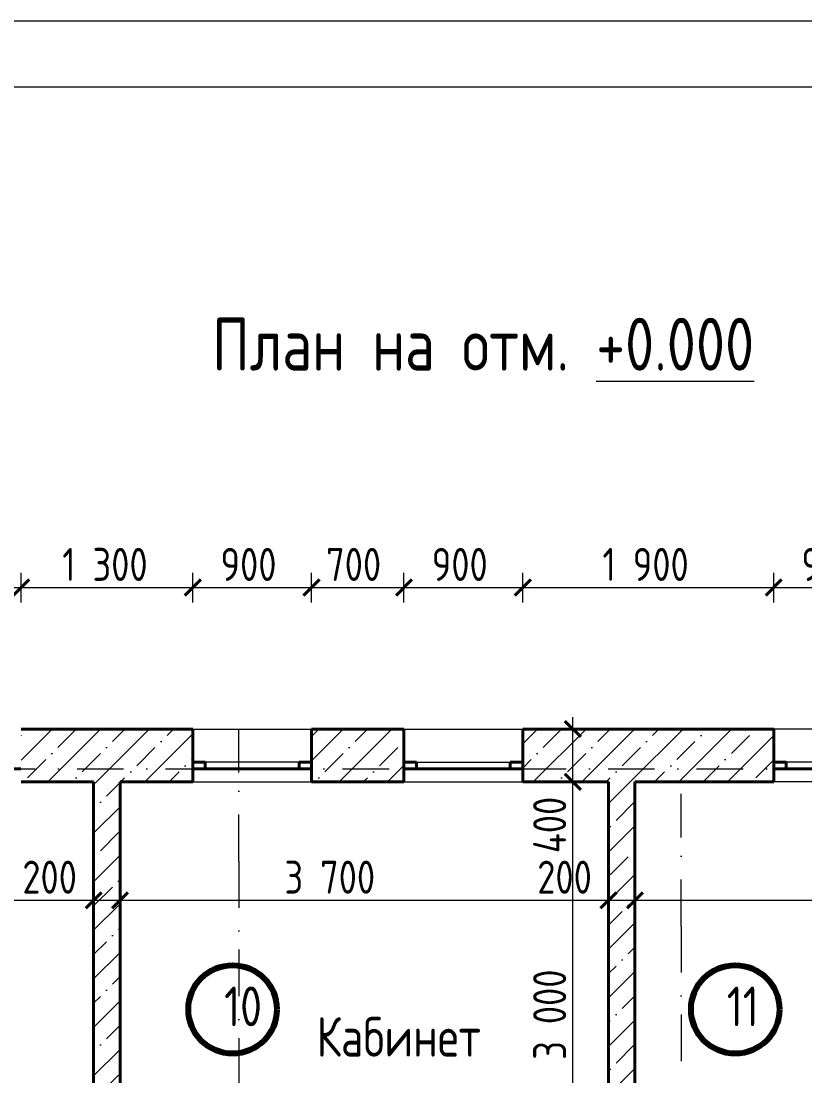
# Model space of a CAD drawing. Header units: feet. Extents: x -10410 to 374725, y -46422 to 88923.
# Drawn here: x 3950 to 9887, y 7073 to 15062 of the extents above; entities that cross this region are included whole.
import ezdxf
from ezdxf.enums import TextEntityAlignment as Align

# ---------------------------------------------------------------- set-up
doc = ezdxf.new("R2010")
doc.units = ezdxf.units.FT
doc.header["$MEASUREMENT"] = 0
doc.set_wipeout_variables(frame=1)
doc.linetypes.add('Wipeout_Contour', pattern=[1000, 0, -1000])
doc.linetypes.add('Штрихпунктирная', pattern=[670.277762, 352.777767, -176.388884, 0, -141.111112])
for name, color, linetype, lineweight in [('82323000_Ном._пера__1', 7, 'Continuous', 20), ('Аннотация - Общий_Ном._пера__41', 7, 'Continuous', 80), ('Конструктив - Перекрытия_Ном._пера__21', 7, 'Continuous', 40), ('Конструктив - Стены Несущие_Ном._пера__21', 7, 'Continuous', 40), ('Маркер - Оси_Ном._пера__1', 7, 'Continuous', 20), ('Окна ArchiCAD_Ном._пера__120', 7, 'Continuous', 5), ('Окна ArchiCAD_Ном._пера__21', 7, 'Continuous', 40), ('Размер - Общий_Ном._пера__120', 7, 'Continuous', 5), ('Размер - Общий_Ном._пера__21', 7, 'Continuous', 40), ('Элемент Модели - Оси_Ном._пера__1', 7, 'Continuous', 20)]:
    doc.layers.add(name, color=color, linetype=linetype, lineweight=lineweight)
for name, color, linetype in [('Конструктив - Перекрытия', 7, 'Continuous'), ('Конструктив - Стены Несущие', 7, 'Continuous'), ('Окна ArchiCAD', 7, 'Continuous'), ('Размер - Общий', 7, 'Continuous'), ('Элемент Модели - Оси', 7, 'Continuous')]:
    doc.layers.add(name, color=color, linetype=linetype)
doc.layers.add('Конструктив - Стены Несущие_Ном._пера__170', color=7, linetype='Continuous', lineweight=5, true_color=0x9f9f00)
doc.layers.add('Элемент Модели - Оси_Ном._пера__94', color=7, linetype='Continuous', lineweight=5, true_color=0xdc4f00)
doc.styles.add('СГЕНЕРИР_СТИЛЬ_1', font='arial.ttf')
doc.styles.add('СГЕНЕРИР_СТИЛЬ_2', font='CS_Gost2304.shx')
doc.styles.add('СГЕНЕРИР_СТИЛЬ_3', font='CS_Gost2304.shx')
doc.dimstyles.new('СГЕНЕРИР_СТИЛЬ__1', dxfattribs={"dimtxt": 250, "dimasz": 114, "dimexe": 0.18, "dimexo": 0, "dimgap": 0.09, "dimtad": 1, "dimtih": 1, "dimtoh": 1, "dimdec": 0, "dimzin": 0, "dimdsep": 46, "dimtxsty": 'СГЕНЕРИР_СТИЛЬ_2', "dimblk": 'ARROWHEAD_6', "dimblk1": 'ARROWHEAD_6', "dimblk2": 'ARROWHEAD_6', "dimcen": 0.09, "dimclrd": 7, "dimclre": 7, "dimclrt": 7, "dimazin": 0, "dimtfac": 1, "dimtdec": 4, "dimtmove": 0, "dimatfit": 3, "dimfxl": 1, "dimtolj": 1, "dimtzin": 0, "dimarcsym": 0})
doc.dimstyles.new('СГЕНЕРИР_СТИЛЬ__2', dxfattribs={"dimtxt": 250, "dimasz": 114, "dimexe": 0.18, "dimexo": 0, "dimgap": 0.09, "dimtad": 1, "dimdec": 0, "dimzin": 0, "dimdsep": 46, "dimtxsty": 'СГЕНЕРИР_СТИЛЬ_2', "dimblk": 'ARROWHEAD_6', "dimblk1": 'ARROWHEAD_6', "dimblk2": 'ARROWHEAD_6', "dimcen": 0.09, "dimclrd": 7, "dimclre": 7, "dimclrt": 7, "dimazin": 0, "dimtfac": 1, "dimtdec": 4, "dimtmove": 0, "dimatfit": 3, "dimfxl": 1, "dimtolj": 1, "dimtzin": 0, "dimarcsym": 0})
pattern_1 = [(45, (0, 0), (-183.848, 183.848), []), (45, (-91.92, 91.92), (-183.848, 183.848), [195, -65, 0, -65])]

# ---------------------------------------------------------------- blocks, each defined once
blk = doc.blocks.new('Перекрытие_11', base_point=(0, 3250))
at = {"layer": 'Конструктив - Перекрытия_Ном._пера__21', "linetype": 'Continuous', "flags": 128}
blk.add_lwpolyline([(0, 3250), (349.5, 3250), (349.5, 6200), (0, 6200), (0, 9400), (14400, 9400), (14400, 6200), (14005.7, 6200), (14005.7, 3250), (14400, 3250), (14400, 0), (8689.2, 0), (8689.2, -1641.6), (5700.8, -1641.6), (5700.8, 0), (0, 0)], close=True, dxfattribs=at)
blk = doc.blocks.new('Окно 18_3')
at = {"layer": 'Окна ArchiCAD_Ном._пера__120', "linetype": 'Continuous'}
for p, q in [((-450, 250), (450, 250)), ((-355, 0), (355, 0)), ((355, -50), (-355, -50)), ((-450, -150), (450, -150))]:
    blk.add_line(p, q, dxfattribs=at)
at = {"layer": 'Окна ArchiCAD_Ном._пера__21', "linetype": 'Continuous'}
for p, q in [((-450, 0), (-355, 0)), ((-450, -50), (-450, 0)), ((-355, 0), (-355, -50)), ((355, -50), (355, 0)), ((355, 0), (450, 0)), ((450, -50), (450, 0)), ((-355, -50), (-450, -50)), ((450, -50), (355, -50))]:
    blk.add_line(p, q, dxfattribs=at)
blk = doc.blocks.new('Окно 18')
at = {"layer": 'Окна ArchiCAD_Ном._пера__120', "linetype": 'Continuous'}
for p, q in [((-450, 100), (450, 100)), ((-355, 0), (355, 0)), ((355, -50), (-355, -50)), ((-450, -300), (450, -300))]:
    blk.add_line(p, q, dxfattribs=at)
at = {"layer": 'Окна ArchiCAD_Ном._пера__21', "linetype": 'Continuous'}
for p, q in [((-450, 0), (-355, 0)), ((-450, 0), (-450, -50)), ((-355, 0), (-355, -50)), ((355, -50), (355, 0)), ((355, 0), (450, 0)), ((450, 0), (450, -50)), ((-355, -50), (-450, -50)), ((450, -50), (355, -50))]:
    blk.add_line(p, q, dxfattribs=at)
blk = doc.blocks.new('Стена_5', base_point=(14400, 9400))
at = {"color": 254, "linetype": 'Wipeout_Contour', "lineweight": 0, "ltscale": 84301.972733}
blk.add_wipeout([(3950, 9450), (3950, 9400), (3950, 9300), (5250.3, 9300), (5250.3, 9400), (5250.3, 9450), (5250.3, 9700), (3950, 9700)], dxfattribs=at).dxf.layer = 'Конструктив - Стены Несущие'
at = {"color": 254, "linetype": 'Wipeout_Contour', "lineweight": 0, "ltscale": 91871.804434}
blk.add_wipeout([(6150.3, 9450), (6150.3, 9400), (6150.3, 9300), (6850.4, 9300), (6850.4, 9400), (6850.4, 9450), (6850.4, 9700), (6150.3, 9700)], dxfattribs=at).dxf.layer = 'Конструктив - Стены Несущие'
at = {"color": 254, "linetype": 'Wipeout_Contour', "lineweight": 0, "ltscale": 102991.611007}
blk.add_wipeout([(7750.4, 9450), (7750.4, 9400), (7750.4, 9300), (9650.9, 9300), (9650.9, 9400), (9650.9, 9450), (9650.9, 9700), (7750.4, 9700)], dxfattribs=at).dxf.layer = 'Конструктив - Стены Несущие'
at = {"layer": 'Конструктив - Стены Несущие_Ном._пера__170', "linetype": 'Continuous'}
h = blk.add_hatch(dxfattribs=at)
h.set_pattern_fill('ЖЕЛЕЗОБЕТОН', color=256, style=0, pattern_type=2)
h.set_pattern_definition(pattern_1)
h.paths.add_polyline_path([(3950, 9450), (3950, 9400), (3950, 9300), (5250.3, 9300), (5250.3, 9400), (5250.3, 9450), (5250.3, 9700), (3950, 9700)])
h = blk.add_hatch(dxfattribs=at)
h.set_pattern_fill('ЖЕЛЕЗОБЕТОН', color=256, style=0, pattern_type=2)
h.set_pattern_definition(pattern_1)
h.paths.add_polyline_path([(6150.3, 9450), (6150.3, 9400), (6150.3, 9300), (6850.4, 9300), (6850.4, 9400), (6850.4, 9450), (6850.4, 9700), (6150.3, 9700)])
h = blk.add_hatch(dxfattribs=at)
h.set_pattern_fill('ЖЕЛЕЗОБЕТОН', color=256, style=0, pattern_type=2)
h.set_pattern_definition(pattern_1)
h.paths.add_polyline_path([(7750.4, 9450), (7750.4, 9400), (7750.4, 9300), (9650.9, 9300), (9650.9, 9400), (9650.9, 9450), (9650.9, 9700), (7750.4, 9700)])
at = {"layer": 'Конструктив - Стены Несущие_Ном._пера__21', "linetype": 'Continuous'}
for p, q in [((5250.3, 9450), (5250.3, 9700)), ((6150.3, 9450), (6150.3, 9700)), ((6850.4, 9450), (6850.4, 9700)), ((7750.4, 9450), (7750.4, 9700)), ((9650.9, 9450), (9650.9, 9700)), ((5250.3, 9400), (5250.3, 9450)), ((6150.3, 9400), (6150.3, 9450)), ((6850.4, 9400), (6850.4, 9450)), ((7750.4, 9400), (7750.4, 9450)), ((9650.9, 9400), (9650.9, 9450)), ((5250.3, 9300), (5250.3, 9400)), ((6150.3, 9300), (6150.3, 9400)), ((6850.4, 9300), (6850.4, 9400)), ((7750.4, 9300), (7750.4, 9400)), ((9650.9, 9300), (9650.9, 9400))]:
    blk.add_line(p, q, dxfattribs=at)
at = {"layer": 'Конструктив - Стены Несущие_Ном._пера__21', "linetype": 'Continuous', "flags": 128}
for points in [[(5250.3, 9700), (3950, 9700)], [(6850.4, 9700), (6150.3, 9700)], [(9650.9, 9700), (7750.4, 9700)], [(3950, 9300), (4499.5, 9300)], [(4699.5, 9300), (5250.3, 9300)], [(6150.3, 9300), (6850.4, 9300)], [(7750.4, 9300), (8399.8, 9300)], [(8599.8, 9300), (9650.9, 9300)]]:
    blk.add_lwpolyline(points, dxfattribs=at)
at = {"layer": 'Окна ArchiCAD', "color": 21, "linetype": 'Continuous', "lineweight": 30, "true_color": 0xff9955, "xscale": -1, "zscale": 1000, "rotation": 180}
blk.add_blockref('Окно 18', (5700.3, 9400), dxfattribs=at)
at = {"layer": 'Окна ArchiCAD', "color": 21, "linetype": 'Continuous', "lineweight": 30, "true_color": 0xff9955, "zscale": 1000}
blk.add_blockref('Окно 18_3', (7300.4, 9450), dxfattribs=at)
at = {"layer": 'Окна ArchiCAD', "color": 21, "linetype": 'Continuous', "lineweight": 30, "true_color": 0xff9955, "xscale": -1, "zscale": 1000}
blk.add_blockref('Окно 18_3', (10100.9, 9450), dxfattribs=at)
blk = doc.blocks.new('Стена_17', base_point=(4599.5, 6200))
at = {"color": 254, "linetype": 'Wipeout_Contour', "lineweight": 0, "ltscale": 36352.726674}
blk.add_wipeout([(4699.5, 6300), (4699.5, 9300), (4499.5, 9300), (4499.5, 6300)], dxfattribs=at).dxf.layer = 'Конструктив - Стены Несущие'
at = {"layer": 'Конструктив - Стены Несущие_Ном._пера__170', "linetype": 'Continuous'}
h = blk.add_hatch(dxfattribs=at)
h.set_pattern_fill('ЖЕЛЕЗОБЕТОН', color=256, style=0, pattern_type=2)
h.set_pattern_definition(pattern_1)
h.paths.add_polyline_path([(4699.5, 6300), (4699.5, 9300), (4499.5, 9300), (4499.5, 6300)])
at = {"layer": 'Конструктив - Стены Несущие_Ном._пера__21', "linetype": 'Continuous', "flags": 128}
for points in [[(4499.5, 9300), (4499.5, 6300)], [(4699.5, 6300), (4699.5, 9300)]]:
    blk.add_lwpolyline(points, dxfattribs=at)
blk = doc.blocks.new('Стена_28', base_point=(8399.8, 6200))
at = {"color": 254, "linetype": 'Wipeout_Contour', "lineweight": 0, "ltscale": 46358.811641}
blk.add_wipeout([(8599.8, 6300), (8599.8, 9300), (8399.8, 9300), (8399.8, 6300)], dxfattribs=at).dxf.layer = 'Конструктив - Стены Несущие'
at = {"layer": 'Конструктив - Стены Несущие_Ном._пера__170', "linetype": 'Continuous'}
h = blk.add_hatch(dxfattribs=at)
h.set_pattern_fill('ЖЕЛЕЗОБЕТОН', color=256, style=0, pattern_type=2)
h.set_pattern_definition(pattern_1)
h.paths.add_polyline_path([(8599.8, 6300), (8599.8, 9300), (8399.8, 9300), (8399.8, 6300)])
at = {"layer": 'Конструктив - Стены Несущие_Ном._пера__21', "linetype": 'Continuous', "flags": 128}
for points in [[(8399.8, 9300), (8399.8, 6300)], [(8599.8, 6300), (8599.8, 9300)]]:
    blk.add_lwpolyline(points, dxfattribs=at)
blk = doc.blocks.new('Стандартный Маркер Сетки')
at = {"layer": 'Элемент Модели - Оси_Ном._пера__94', "linetype": 'Штрихпунктирная'}
blk.add_line((1000, 0), (17400, 0), dxfattribs=at)
at = {"layer": 'Элемент Модели - Оси_Ном._пера__1', "style": 'СГЕНЕРИР_СТИЛЬ_1'}
blk.add_attdef('AC_MarkerText_1', text='', height=350, dxfattribs=at).set_placement((-500, 20.0005), align=Align.MIDDLE_CENTER)
blk = doc.blocks.new('Стандартный Маркер Сетки_4')
at = {"layer": 'Элемент Модели - Оси_Ном._пера__94', "linetype": 'Штрихпунктирная'}
for q in [(0, 0), (15660.8, 0)]:
    blk.add_line((1000, 0), q, dxfattribs=at)
at = {"layer": 'Элемент Модели - Оси_Ном._пера__1', "style": 'СГЕНЕРИР_СТИЛЬ_1'}
blk.add_attdef('AC_MarkerText_1', text='', height=350, rotation=90, dxfattribs=at).set_placement((17160.8, 20), align=Align.MIDDLE_CENTER)
blk = doc.blocks.new('Стандартный Маркер Сетки_3')
at = {"layer": 'Элемент Модели - Оси_Ном._пера__94', "linetype": 'Штрихпунктирная'}
for q in [(0, 0), (15413.8, 0)]:
    blk.add_line((1000, 0), q, dxfattribs=at)
at = {"layer": 'Элемент Модели - Оси_Ном._пера__1', "style": 'СГЕНЕРИР_СТИЛЬ_1'}
blk.add_attdef('AC_MarkerText_1', text='', height=350, rotation=90, dxfattribs=at).set_placement((16913.8, 20), align=Align.MIDDLE_CENTER)
blk = doc.blocks.new('*D372')
at = {"layer": 'Размер - Общий_Ном._пера__120', "linetype": 'Continuous', "transparency": 16777216}
for p, q in [((2678.6, 9300), (2453.6, 9300)), ((2566.1, 6300), (2566.1, 9300)), ((2678.6, 6300), (2453.6, 6300))]:
    blk.add_line(p, q, dxfattribs=at)
at = {"layer": 'Размер - Общий_Ном._пера__21', "linetype": 'Continuous', "transparency": 16777216}
for p, q in [((2506.1, 9360), (2626.1, 9240)), ((2506.1, 6360), (2626.1, 6240))]:
    blk.add_line(p, q, dxfattribs=at)
at = {"layer": 'Размер - Общий_Ном._пера__120', "transparency": 16777216, "char_height": 250, "attachment_point": 7, "rotation": 90, "style": 'СГЕНЕРИР_СТИЛЬ_2'}
for s, insert in [('\\A1;{\\FCS_Gost2304.shx|c204;400}', (2516.1, 8760)), ('\\A1;{\\FCS_Gost2304.shx|c204;3\xa0000}', (2516.1, 7435.2)), ('\\A1;{\\FCS_Gost2304.shx|c204;200}', (2516.1, 6360))]:
    blk.add_mtext(s, dxfattribs=dict(at, insert=insert))
blk = doc.blocks.new('ARROWHEAD_6')
at = {"color": 0, "linetype": 'Continuous', "lineweight": 0}
for p, q in [((0, 0), (-1, 0)), ((-0.5, -0.5), (0.5, 0.5))]:
    blk.add_line(p, q, dxfattribs=at)
blk = doc.blocks.new('*D373')
at = {"layer": 'Размер - Общий_Ном._пера__120', "linetype": 'Continuous', "transparency": 16777216}
for p, q in [((2566.1, 9700), (2566.1, 9790)), ((2678.6, 9700), (2453.6, 9700)), ((2566.1, 9300), (2566.1, 9700)), ((2678.6, 9300), (2453.6, 9300))]:
    blk.add_line(p, q, dxfattribs=at)
at = {"layer": 'Размер - Общий_Ном._пера__21', "linetype": 'Continuous', "transparency": 16777216}
for p, q in [((2626.1, 9640), (2506.1, 9760)), ((2506.1, 9360), (2626.1, 9240))]:
    blk.add_line(p, q, dxfattribs=at)
blk = doc.blocks.new('*D386')
at = {"layer": 'Размер - Общий_Ном._пера__120', "linetype": 'Continuous', "transparency": 16777216}
for p, q in [((10796.1, 9300), (10571.1, 9300)), ((10683.6, 6300), (10683.6, 9300)), ((10796.1, 6300), (10571.1, 6300))]:
    blk.add_line(p, q, dxfattribs=at)
at = {"layer": 'Размер - Общий_Ном._пера__21', "linetype": 'Continuous', "transparency": 16777216}
for p, q in [((10623.6, 9360), (10743.6, 9240)), ((10623.6, 6360), (10743.6, 6240))]:
    blk.add_line(p, q, dxfattribs=at)
at = {"layer": 'Размер - Общий_Ном._пера__120', "transparency": 16777216, "char_height": 250, "attachment_point": 7, "rotation": 90, "style": 'СГЕНЕРИР_СТИЛЬ_2'}
for s, insert in [('\\A1;{\\FCS_Gost2304.shx|c204;400}', (10633.6, 8760)), ('\\A1;{\\FCS_Gost2304.shx|c204;3\xa0000}', (10633.6, 7435.2)), ('\\A1;{\\FCS_Gost2304.shx|c204;200}', (10633.6, 6360))]:
    blk.add_mtext(s, dxfattribs=dict(at, insert=insert))
blk = doc.blocks.new('*D387')
at = {"layer": 'Размер - Общий_Ном._пера__120', "linetype": 'Continuous', "transparency": 16777216}
for p, q in [((10683.6, 9700), (10683.6, 9790)), ((10796.1, 9700), (10571.1, 9700)), ((10683.6, 9300), (10683.6, 9700)), ((10796.1, 9300), (10571.1, 9300))]:
    blk.add_line(p, q, dxfattribs=at)
at = {"layer": 'Размер - Общий_Ном._пера__21', "linetype": 'Continuous', "transparency": 16777216}
for p, q in [((10743.6, 9640), (10623.6, 9760)), ((10623.6, 9360), (10743.6, 9240))]:
    blk.add_line(p, q, dxfattribs=at)
blk = doc.blocks.new('*D391')
at = {"layer": 'Размер - Общий_Ном._пера__120', "linetype": 'Continuous', "transparency": 16777216}
for p, q in [((3050, 10659.2), (3050, 10884.2)), ((3950, 10659.2), (3950, 10884.2)), ((3050, 10771.7), (3950, 10771.7))]:
    blk.add_line(p, q, dxfattribs=at)
at = {"layer": 'Размер - Общий_Ном._пера__21', "linetype": 'Continuous', "transparency": 16777216}
for p, q in [((3110, 10831.7), (2990, 10711.7)), ((4010, 10831.7), (3890, 10711.7))]:
    blk.add_line(p, q, dxfattribs=at)
at = {"layer": 'Размер - Общий_Ном._пера__120', "transparency": 16777216, "insert": (3260, 10821.7), "char_height": 250, "attachment_point": 7, "style": 'СГЕНЕРИР_СТИЛЬ_2'}
blk.add_mtext('\\A1;{\\FCS_Gost2304.shx|c204;900}', dxfattribs=at)
blk = doc.blocks.new('*D392')
at = {"layer": 'Размер - Общий_Ном._пера__120', "linetype": 'Continuous', "transparency": 16777216}
for p, q in [((3950, 10659.2), (3950, 10884.2)), ((5250.3, 10659.2), (5250.3, 10884.2)), ((3950, 10771.7), (5250.3, 10771.7))]:
    blk.add_line(p, q, dxfattribs=at)
at = {"layer": 'Размер - Общий_Ном._пера__21', "linetype": 'Continuous', "transparency": 16777216}
for p, q in [((4010, 10831.7), (3890, 10711.7)), ((5310.3, 10831.7), (5190.3, 10711.7))]:
    blk.add_line(p, q, dxfattribs=at)
at = {"layer": 'Размер - Общий_Ном._пера__120', "transparency": 16777216, "insert": (4261.9, 10821.7), "char_height": 250, "attachment_point": 7, "style": 'СГЕНЕРИР_СТИЛЬ_2'}
blk.add_mtext('\\A1;{\\FCS_Gost2304.shx|c204;1\xa0300}', dxfattribs=at)
blk = doc.blocks.new('*D393')
at = {"layer": 'Размер - Общий_Ном._пера__120', "linetype": 'Continuous', "transparency": 16777216}
for p, q in [((5250.3, 10659.2), (5250.3, 10884.2)), ((6150.3, 10659.2), (6150.3, 10884.2)), ((5250.3, 10771.7), (6150.3, 10771.7))]:
    blk.add_line(p, q, dxfattribs=at)
at = {"layer": 'Размер - Общий_Ном._пера__21', "linetype": 'Continuous', "transparency": 16777216}
for p, q in [((5310.3, 10831.7), (5190.3, 10711.7)), ((6210.3, 10831.7), (6090.3, 10711.7))]:
    blk.add_line(p, q, dxfattribs=at)
at = {"layer": 'Размер - Общий_Ном._пера__120', "transparency": 16777216, "insert": (5460.3, 10821.7), "char_height": 250, "attachment_point": 7, "style": 'СГЕНЕРИР_СТИЛЬ_2'}
blk.add_mtext('\\A1;{\\FCS_Gost2304.shx|c204;900}', dxfattribs=at)
blk = doc.blocks.new('*D394')
at = {"layer": 'Размер - Общий_Ном._пера__120', "linetype": 'Continuous', "transparency": 16777216}
for p, q in [((6150.3, 10659.2), (6150.3, 10884.2)), ((6850.4, 10659.2), (6850.4, 10884.2)), ((6150.3, 10771.7), (6850.4, 10771.7))]:
    blk.add_line(p, q, dxfattribs=at)
at = {"layer": 'Размер - Общий_Ном._пера__21', "linetype": 'Continuous', "transparency": 16777216}
for p, q in [((6210.3, 10831.7), (6090.3, 10711.7)), ((6910.4, 10831.7), (6790.4, 10711.7))]:
    blk.add_line(p, q, dxfattribs=at)
at = {"layer": 'Размер - Общий_Ном._пера__120', "transparency": 16777216, "insert": (6260.4, 10821.7), "char_height": 250, "attachment_point": 7, "style": 'СГЕНЕРИР_СТИЛЬ_2'}
blk.add_mtext('\\A1;{\\FCS_Gost2304.shx|c204;700}', dxfattribs=at)
blk = doc.blocks.new('*D395')
at = {"layer": 'Размер - Общий_Ном._пера__120', "linetype": 'Continuous', "transparency": 16777216}
for p, q in [((6850.4, 10659.2), (6850.4, 10884.2)), ((7750.4, 10659.2), (7750.4, 10884.2)), ((6850.4, 10771.7), (7750.4, 10771.7))]:
    blk.add_line(p, q, dxfattribs=at)
at = {"layer": 'Размер - Общий_Ном._пера__21', "linetype": 'Continuous', "transparency": 16777216}
for p, q in [((6910.4, 10831.7), (6790.4, 10711.7)), ((7810.4, 10831.7), (7690.4, 10711.7))]:
    blk.add_line(p, q, dxfattribs=at)
at = {"layer": 'Размер - Общий_Ном._пера__120', "transparency": 16777216, "insert": (7060.4, 10821.7), "char_height": 250, "attachment_point": 7, "style": 'СГЕНЕРИР_СТИЛЬ_2'}
blk.add_mtext('\\A1;{\\FCS_Gost2304.shx|c204;900}', dxfattribs=at)
blk = doc.blocks.new('*D396')
at = {"layer": 'Размер - Общий_Ном._пера__120', "linetype": 'Continuous', "transparency": 16777216}
for p, q in [((7750.4, 10659.2), (7750.4, 10884.2)), ((9650.9, 10659.2), (9650.9, 10884.2)), ((7750.4, 10771.7), (9650.9, 10771.7))]:
    blk.add_line(p, q, dxfattribs=at)
at = {"layer": 'Размер - Общий_Ном._пера__21', "linetype": 'Continuous', "transparency": 16777216}
for p, q in [((7810.4, 10831.7), (7690.4, 10711.7)), ((9710.9, 10831.7), (9590.9, 10711.7))]:
    blk.add_line(p, q, dxfattribs=at)
at = {"layer": 'Размер - Общий_Ном._пера__120', "transparency": 16777216, "insert": (8354, 10821.7), "char_height": 250, "attachment_point": 7, "style": 'СГЕНЕРИР_СТИЛЬ_2'}
blk.add_mtext('\\A1;{\\FCS_Gost2304.shx|c204;1\xa0900}', dxfattribs=at)
blk = doc.blocks.new('*D397')
at = {"layer": 'Размер - Общий_Ном._пера__120', "linetype": 'Continuous', "transparency": 16777216}
for p, q in [((9650.9, 10659.2), (9650.9, 10884.2)), ((10550.9, 10659.2), (10550.9, 10884.2)), ((9650.9, 10771.7), (10550.9, 10771.7))]:
    blk.add_line(p, q, dxfattribs=at)
at = {"layer": 'Размер - Общий_Ном._пера__21', "linetype": 'Continuous', "transparency": 16777216}
for p, q in [((9710.9, 10831.7), (9590.9, 10711.7)), ((10610.9, 10831.7), (10490.9, 10711.7))]:
    blk.add_line(p, q, dxfattribs=at)
at = {"layer": 'Размер - Общий_Ном._пера__120', "transparency": 16777216, "insert": (9860.9, 10821.7), "char_height": 250, "attachment_point": 7, "style": 'СГЕНЕРИР_СТИЛЬ_2'}
blk.add_mtext('\\A1;{\\FCS_Gost2304.shx|c204;900}', dxfattribs=at)
blk = doc.blocks.new('*D402')
at = {"layer": 'Размер - Общий_Ном._пера__120', "linetype": 'Continuous', "transparency": 16777216}
for p, q in [((100, 8290.8), (100, 8515.8)), ((4499.5, 8290.8), (4499.5, 8515.8)), ((-300, 8403.3), (100, 8403.3)), ((100, 8403.3), (4499.5, 8403.3))]:
    blk.add_line(p, q, dxfattribs=at)
at = {"layer": 'Размер - Общий_Ном._пера__21', "linetype": 'Continuous', "transparency": 16777216}
for p, q in [((160, 8463.3), (40, 8343.3)), ((4559.5, 8463.3), (4439.5, 8343.3))]:
    blk.add_line(p, q, dxfattribs=at)
at = {"layer": 'Размер - Общий_Ном._пера__120', "transparency": 16777216, "char_height": 250, "attachment_point": 7, "style": 'СГЕНЕРИР_СТИЛЬ_2'}
for s, insert in [('\\A1;{\\FCS_Gost2304.shx|c204;4\xa0400}', (1686.4, 8453.3)), ('\\A1;{\\FCS_Gost2304.shx|c204;200}', (3959.5, 8453.3))]:
    blk.add_mtext(s, dxfattribs=dict(at, insert=insert))
blk = doc.blocks.new('*D403')
at = {"layer": 'Размер - Общий_Ном._пера__120', "linetype": 'Continuous', "transparency": 16777216}
for p, q in [((4499.5, 8290.8), (4499.5, 8515.8)), ((4699.5, 8290.8), (4699.5, 8515.8)), ((4499.5, 8403.3), (4699.5, 8403.3))]:
    blk.add_line(p, q, dxfattribs=at)
at = {"layer": 'Размер - Общий_Ном._пера__21', "linetype": 'Continuous', "transparency": 16777216}
for p, q in [((4559.5, 8463.3), (4439.5, 8343.3)), ((4759.5, 8463.3), (4639.5, 8343.3))]:
    blk.add_line(p, q, dxfattribs=at)
blk = doc.blocks.new('*D404')
at = {"layer": 'Размер - Общий_Ном._пера__120', "linetype": 'Continuous', "transparency": 16777216}
for p, q in [((4699.5, 8290.8), (4699.5, 8515.8)), ((8399.8, 8290.8), (8399.8, 8515.8)), ((4699.5, 8403.3), (8399.8, 8403.3))]:
    blk.add_line(p, q, dxfattribs=at)
at = {"layer": 'Размер - Общий_Ном._пера__21', "linetype": 'Continuous', "transparency": 16777216}
for p, q in [((4759.5, 8463.3), (4639.5, 8343.3)), ((8459.8, 8463.3), (8339.8, 8343.3))]:
    blk.add_line(p, q, dxfattribs=at)
at = {"layer": 'Размер - Общий_Ном._пера__120', "transparency": 16777216, "char_height": 250, "attachment_point": 7, "style": 'СГЕНЕРИР_СТИЛЬ_2'}
for s, insert in [('\\A1;{\\FCS_Gost2304.shx|c204;3\xa0700}', (5944.8, 8453.3)), ('\\A1;{\\FCS_Gost2304.shx|c204;200}', (7859.8, 8453.3))]:
    blk.add_mtext(s, dxfattribs=dict(at, insert=insert))
blk = doc.blocks.new('*D405')
at = {"layer": 'Размер - Общий_Ном._пера__120', "linetype": 'Continuous', "transparency": 16777216}
for p, q in [((8399.8, 8290.8), (8399.8, 8515.8)), ((8599.8, 8290.8), (8599.8, 8515.8)), ((8399.8, 8403.3), (8599.8, 8403.3))]:
    blk.add_line(p, q, dxfattribs=at)
at = {"layer": 'Размер - Общий_Ном._пера__21', "linetype": 'Continuous', "transparency": 16777216}
for p, q in [((8459.8, 8463.3), (8339.8, 8343.3)), ((8659.8, 8463.3), (8539.8, 8343.3))]:
    blk.add_line(p, q, dxfattribs=at)
blk = doc.blocks.new('*D406')
at = {"layer": 'Размер - Общий_Ном._пера__120', "linetype": 'Continuous', "transparency": 16777216}
for p, q in [((8599.8, 8290.8), (8599.8, 8515.8)), ((14300, 8290.8), (14300, 8515.8)), ((8599.8, 8403.3), (14300, 8403.3))]:
    blk.add_line(p, q, dxfattribs=at)
at = {"layer": 'Размер - Общий_Ном._пера__21', "linetype": 'Continuous', "transparency": 16777216}
for p, q in [((8659.8, 8463.3), (8539.8, 8343.3)), ((14360, 8463.3), (14240, 8343.3))]:
    blk.add_line(p, q, dxfattribs=at)
at = {"layer": 'Размер - Общий_Ном._пера__120', "transparency": 16777216, "char_height": 250, "attachment_point": 7, "style": 'СГЕНЕРИР_СТИЛЬ_2'}
for s, insert in [('\\A1;{\\FCS_Gost2304.shx|c204;5\xa0700}', (10845, 8453.3)), ('\\A1;{\\FCS_Gost2304.shx|c204;400}', (13760, 8453.3))]:
    blk.add_mtext(s, dxfattribs=dict(at, insert=insert))
blk = doc.blocks.new('*D415')
at = {"layer": 'Размер - Общий_Ном._пера__120', "linetype": 'Continuous', "transparency": 16777216}
for p, q in [((8241.3, 9300), (8016.3, 9300)), ((8128.8, 6300), (8128.8, 9300)), ((8241.3, 6300), (8016.3, 6300))]:
    blk.add_line(p, q, dxfattribs=at)
at = {"layer": 'Размер - Общий_Ном._пера__21', "linetype": 'Continuous', "transparency": 16777216}
for p, q in [((8068.8, 9360), (8188.8, 9240)), ((8068.8, 6360), (8188.8, 6240))]:
    blk.add_line(p, q, dxfattribs=at)
at = {"layer": 'Размер - Общий_Ном._пера__120', "transparency": 16777216, "char_height": 250, "attachment_point": 7, "rotation": 90, "style": 'СГЕНЕРИР_СТИЛЬ_2'}
for s, insert in [('\\A1;{\\FCS_Gost2304.shx|c204;400}', (8078.8, 8760)), ('\\A1;{\\FCS_Gost2304.shx|c204;3\xa0000}', (8078.8, 7195.2))]:
    blk.add_mtext(s, dxfattribs=dict(at, insert=insert))
blk = doc.blocks.new('*D416')
at = {"layer": 'Размер - Общий_Ном._пера__120', "linetype": 'Continuous', "transparency": 16777216}
for p, q in [((8128.8, 9700), (8128.8, 9790)), ((8241.3, 9700), (8016.3, 9700)), ((8128.8, 9300), (8128.8, 9700)), ((8241.3, 9300), (8016.3, 9300))]:
    blk.add_line(p, q, dxfattribs=at)
at = {"layer": 'Размер - Общий_Ном._пера__21', "linetype": 'Continuous', "transparency": 16777216}
for p, q in [((8188.8, 9640), (8068.8, 9760)), ((8068.8, 9360), (8188.8, 9240))]:
    blk.add_line(p, q, dxfattribs=at)

msp = doc.modelspace()

# ---------------------------------------------------------------- linework, layer by layer
at = {"layer": '82323000_Ном._пера__1', "linetype": 'Continuous'}
for p, q in [((31533.84594, 15061.56007), (-10409.70218, 15061.56007)), ((31033.84594, 14561.56007), (-8409.70218, 14561.56007))]:
    msp.add_line(p, q, dxfattribs=at)
at = {"layer": 'Аннотация - Общий_Ном._пера__41', "linetype": 'Continuous'}
for centre in [(5552.08115, 7577.07254), (9359.58469, 7577.07254)]:
    msp.add_circle(centre, 335.02577, dxfattribs=at)

# ---------------------------------------------------------------- block references
at = {"layer": 'Конструктив - Перекрытия', "linetype": 'Continuous'}
msp.add_blockref('Перекрытие_11', (0, 3249.99987), dxfattribs=at)

# ---------------------------------------------------------------- texts
at = {"layer": 'Маркер - Оси_Ном._пера__1', "linetype": 'Continuous', "insert": (7450.01126, 12614.64875), "char_height": 400, "width": 6942.5414205, "attachment_point": 5, "style": 'СГЕНЕРИР_СТИЛЬ_3'}
msp.add_mtext('\\A1;{\\FCS_Gost2304.shx;План на отм. \\FCS_Gost2304.shx;\\L\\L+\\FCS_Gost2304.shx;0.000\\P\\FCS_Gost2304.shx;}', dxfattribs=at)
at = {"layer": 'Размер - Общий_Ном._пера__120', "linetype": 'Continuous', "char_height": 300, "attachment_point": 7, "style": 'СГЕНЕРИР_СТИЛЬ_2'}
for s, insert in [('\\A1;{\\FCS_Gost2304.shx;10}', (5488.08077, 7449.79957)), ('\\A1;{\\FCS_Gost2304.shx;11}', (9295.5843, 7449.79957)), ('\\A1;{\\FCS_Gost2304.shx;Кабинет}', (6187.55972, 7218.78104))]:
    msp.add_mtext(s, dxfattribs=dict(at, insert=insert))

# ---------------------------------------------------------------- next in the draw order: block references
at = {"layer": 'Конструктив - Стены Несущие'}
msp.add_blockref('Стена_5', (14400, 9400), dxfattribs=at)

# ---------------------------------------------------------------- next in the draw order: block references
for name, p in [('Стена_17', (4599.52727, 6200.03915)), ('Стена_28', (8399.79082, 6200.03915))]:
    msp.add_blockref(name, p, dxfattribs=at)
at = {"layer": 'Элемент Модели - Оси', "color": 8, "linetype": 'Continuous', "lineweight": 20, "zscale": 1000, "rotation": 270}
msp.add_blockref('Стандартный Маркер Сетки_4', (5600, 9700), dxfattribs=at)

# ---------------------------------------------------------------- next in the draw order: dimensions: what is measured, and where the dimension line sits
at = {"layer": 'Размер - Общий', "linetype": 'Continuous'}
for base, p1, p2, picture, middle in [((5250.25642, 10771.74135), (3949.99501, 9700), (5250.25642, 9700), '*D392', (4689.37196, 10946.74135)), ((9650.89649, 10771.74135), (7750.4499, 9700), (9650.89649, 9700), '*D396', (8781.43445, 10946.74135)), ((3949.99501, 10771.74135), (3049.99501, 9700), (3949.99501, 9700), '*D391', (3544.56627, 10946.74135)), ((6150.25642, 10771.74135), (5250.25642, 9700), (6150.25642, 9700), '*D393', (5744.82767, 10946.74135)), ((6850.4499, 10771.74135), (6150.25642, 9700), (6850.4499, 9700), '*D394', (6544.92441, 10946.74135)), ((7750.4499, 10771.74135), (6850.4499, 9700), (7750.4499, 9700), '*D395', (7345.02115, 10946.74135)), ((10550.89649, 10771.74135), (9650.89649, 9700), (10550.89649, 9700), '*D397', (10145.46775, 10946.74135))]:
    dim = msp.add_linear_dim(base=base, p1=p1, p2=p2, dimstyle='СГЕНЕРИР_СТИЛЬ__1', dxfattribs=at)
    dim.commit()
    dim.dimension.update_dxf_attribs({"geometry": picture, "text_midpoint": middle, "dimtype": 160})
for base, p1, p2, picture, middle in [((8128.77023, 9700), (7200, 9300), (7200, 9700), '*D416', (7953.77023, 9044.57)), ((8128.77023, 9300), (7200, 6300.03915), (7200, 9300), '*D415', (7953.77023, 7622.59831))]:
    dim = msp.add_linear_dim(base=base, p1=p1, p2=p2, angle=90, dimstyle='СГЕНЕРИР_СТИЛЬ__2', dxfattribs=at)
    dim.commit()
    dim.dimension.update_dxf_attribs({"geometry": picture, "text_midpoint": middle, "dimtype": 160, "text_rotation": 90})

# ---------------------------------------------------------------- next in the draw order: block references
at = {"layer": 'Элемент Модели - Оси', "color": 8, "linetype": 'Continuous', "lineweight": 20, "zscale": 1000}
msp.add_blockref('Стандартный Маркер Сетки', (-4000, 9400), dxfattribs=at)
at = {"layer": 'Элемент Модели - Оси', "color": 8, "linetype": 'Continuous', "lineweight": 20, "zscale": 1000, "rotation": 270}
msp.add_blockref('Стандартный Маркер Сетки_3', (8949.79076, 9208.52863), dxfattribs=at)

# ---------------------------------------------------------------- next in the draw order: dimensions: what is measured, and where the dimension line sits
at = {"layer": 'Размер - Общий', "linetype": 'Continuous'}
for base, p1, p2, picture, middle in [((2566.13295, 9700), (7200, 9300), (7200, 9700), '*D373', (2391.13295, 9044.57)), ((10683.61108, 9700), (7200, 9300), (7200, 9700), '*D387', (10508.61108, 9044.57)), ((2566.13295, 9300), (7200, 6300.03915), (7200, 9300), '*D372', (2391.13295, 7862.59956)), ((10683.61108, 9300), (7200, 6300.03915), (7200, 9300), '*D386', (10508.61108, 7862.59956))]:
    dim = msp.add_linear_dim(base=base, p1=p1, p2=p2, angle=90, dimstyle='СГЕНЕРИР_СТИЛЬ__2', dxfattribs=at)
    dim.commit()
    dim.dimension.update_dxf_attribs({"geometry": picture, "text_midpoint": middle, "dimtype": 160, "text_rotation": 90})
for base, p1, p2, picture, middle in [((4499.52727, 8403.26403), (100, 7800.01958), (4499.52727, 7800.01958), '*D402', (2113.85738, 8578.26403)), ((8399.79082, 8403.26403), (4699.52727, 7800.01958), (8399.79082, 7800.01958), '*D404', (6372.23778, 8578.26403)), ((14300, 8403.26403), (8599.79082, 7800.01958), (14300, 7750.21895), '*D406', (11272.47415, 8578.26403)), ((4699.52727, 8403.26403), (4499.52727, 7800.01958), (4699.52727, 7800.01958), '*D403', (4244.09727, 8578.26403)), ((8599.79082, 8403.26403), (8399.79082, 7800.01958), (8599.79082, 7800.01958), '*D405', (8144.36082, 8578.26403))]:
    dim = msp.add_linear_dim(base=base, p1=p1, p2=p2, dimstyle='СГЕНЕРИР_СТИЛЬ__1', dxfattribs=at)
    dim.commit()
    dim.dimension.update_dxf_attribs({"geometry": picture, "text_midpoint": middle, "dimtype": 160})

doc.saveas('drawing.dxf')
